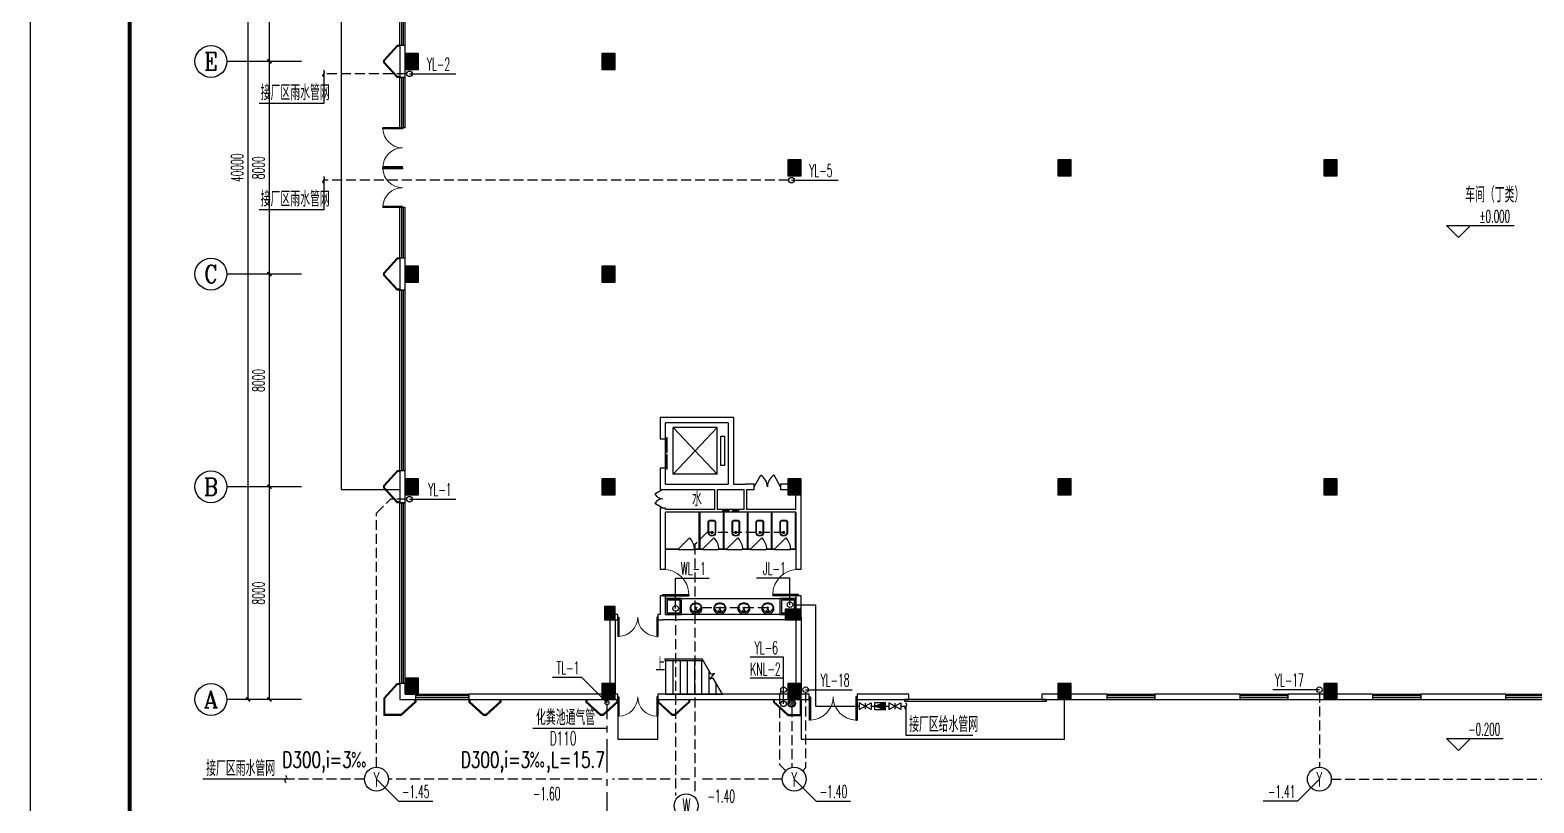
# Model space of a CAD drawing. Extents: x -620248 to 571765, y -684907 to -323071.
# Drawn here: x -247209 to -190654, y -400073 to -371001 of the extents above; entities that cross this region are included whole.
import ezdxf
from ezdxf.enums import TextEntityAlignment as Align

# ---------------------------------------------------------------- set-up
doc = ezdxf.new("R2010")
doc.units = 0
doc.header["$LTSCALE"] = 1000
doc.header["$MEASUREMENT"] = 0
doc.linetypes.add('CENTER', pattern=[2, 1.25, -0.25, 0.25, -0.25])
doc.linetypes.add('DASH', pattern=[0.35, 0.25, -0.1])
for name, color, linetype in [('2', 2, 'Continuous'), ('4', 4, 'Continuous'), ('9', 9, 'Continuous'), ('AXIS', 3, 'Continuous'), ('AXIS_TEXT', 7, 'Continuous'), ('DIM_ELEV', 3, 'Continuous'), ('DIM_LEAD', 3, 'Continuous'), ('DIM_SYMB', 3, 'Continuous'), ('EQUIP_地漏', 7, 'Continuous'), ('EVTR', 2, 'Continuous'), ('K+T', 252, 'Continuous'), ('PIPE-污水', 5, 'DASH'), ('PIPE-给水', 1, 'Continuous'), ('PIPE-雨水', 222, 'DASH'), ('PUB_HATCH', 8, 'Continuous'), ('PUB_TITLE', 4, 'Continuous'), ('STAIR', 2, 'Continuous'), ('TWT_LEAD', 3, 'Continuous'), ('TWT_SYMB', 3, 'Continuous'), ('TWT_TEXT', 7, 'Continuous'), ('VALVE_给水', 7, 'Continuous'), ('VPIPE-污水', 5, 'DASH'), ('VPIPE-给水', 1, 'Continuous'), ('VPIPE-雨水', 222, 'DASH'), ('WALL', 7, 'Continuous'), ('WELL_污水', 2, 'Continuous'), ('WELL_雨水', 2, 'Continuous'), ('WINDOW', 4, 'Continuous')]:
    doc.layers.add(name, color=color, linetype=linetype)
doc.styles.add('_TCH_AXIS', font='COMPLEX', dxfattribs={"bigfont": 'GBCBIG'})
doc.styles.add('_TCH_DIM', font='SIMPLEX.shx', dxfattribs={"width": 0.8, "bigfont": 'GBCBIG.shx'})
doc.styles.add('_TCH_DIM_T3', font='SIMPLEX.shx', dxfattribs={"width": 0.564706, "bigfont": 'GBCBIG.shx'})
doc.styles.add('COMPLEX', font='COMPLEX')
doc.styles.add('天正', font='SIMPLEX.shx', dxfattribs={"width": 0.7, "bigfont": 'HZTXT.shx'})
doc.dimstyles.new('_TCH_ARCH&&150', dxfattribs={"dimtxt": 446.25, "dimasz": 150, "dimexe": 375, "dimexo": 450, "dimgap": 189.375, "dimtad": 1, "dimdec": 0, "dimzin": 0, "dimdsep": 46, "dimtxsty": '_TCH_DIM_T3', "dimblk": 'ARCHTICK', "dimcen": 0.09, "dimclrt": 7, "dimazin": 2, "dimtfac": 1, "dimtdec": 0, "dimtix": 1, "dimtmove": 2, "dimatfit": 3, "dimfxl": 1, "dimtolj": 1, "dimtzin": 0, "dimarcsym": 0})

# ---------------------------------------------------------------- blocks, each defined once
blk = doc.blocks.new('A$C2E844E90')
at = {"layer": 'PUB_HATCH'}
for points in [[(200, -15700), (700, -15700), (700, -15100), (200, -15100)], [(7600, -15700), (8100, -15700), (8100, -15100), (7600, -15100)], [(14600, -19700), (15100, -19700), (15100, -19100), (14600, -19100)], [(24750, -19700), (25250, -19700), (25250, -19100), (24750, -19100)], [(34750, -19700), (35250, -19700), (35250, -19100), (34750, -19100)], [(200, -23700), (700, -23700), (700, -23100), (200, -23100)], [(7600, -23700), (8100, -23700), (8100, -23100), (7600, -23100)], [(200, -31700), (700, -31700), (700, -31100), (200, -31100)], [(7600, -31700), (8100, -31700), (8100, -31100), (7600, -31100)], [(14600, -31700), (15100, -31700), (15100, -31100), (14600, -31100)], [(24750, -31700), (25250, -31700), (25250, -31100), (24750, -31100)], [(34750, -31700), (35250, -31700), (35250, -31100), (34750, -31100)], [(8100, -35900), (7700, -35900), (7700, -36400), (8100, -36400)], [(15100, -36400), (15100, -36000), (14500, -36000), (14500, -36400)], [(200, -39200), (700, -39200), (700, -38600), (200, -38600)], [(7600, -39400), (8100, -39400), (8100, -38800), (7600, -38800)], [(14600, -39400), (15100, -39400), (15100, -38800), (14600, -38800)], [(24750, -39400), (25250, -39400), (25250, -38800), (24750, -38800)], [(34750, -39400), (35250, -39400), (35250, -38800), (34750, -38800)]]:
    blk.add_hatch(color=7, dxfattribs=at).paths.add_polyline_path(points)
at = {"layer": 'WALL'}
for points in [[(700, -15100), (200, -15100), (200, -15700), (700, -15700)], [(8100, -15100), (7600, -15100), (7600, -15700), (8100, -15700)], [(15100, -19100), (14600, -19100), (14600, -19700), (15100, -19700)], [(25250, -19100), (24750, -19100), (24750, -19700), (25250, -19700)], [(35250, -19100), (34750, -19100), (34750, -19700), (35250, -19700)], [(700, -23100), (200, -23100), (200, -23700), (700, -23700)], [(8100, -23100), (7600, -23100), (7600, -23700), (8100, -23700)], [(700, -31100), (200, -31100), (200, -31700), (700, -31700)], [(8100, -31100), (7600, -31100), (7600, -31700), (8100, -31700)], [(15100, -31100), (14600, -31100), (14600, -31700), (15100, -31700)], [(25250, -31100), (24750, -31100), (24750, -31700), (25250, -31700)], [(35250, -31100), (34750, -31100), (34750, -31700), (35250, -31700)], [(7700, -36400), (8100, -36400), (8100, -35900), (7700, -35900)], [(14500, -36000), (14500, -36400), (15100, -36400), (15100, -36000)], [(700, -38600), (200, -38600), (200, -39200), (700, -39200)], [(8100, -38800), (7600, -38800), (7600, -39400), (8100, -39400)], [(15100, -38800), (14600, -38800), (14600, -39400), (15100, -39400)], [(25250, -38800), (24750, -38800), (24750, -39400), (25250, -39400)], [(35250, -38800), (34750, -38800), (34750, -39400), (35250, -39400)]]:
    blk.add_lwpolyline(points, close=True, dxfattribs=at)
blk = doc.blocks.new('A$C58C370F3')
at = {"layer": 'K+T'}
for points in [[(465, 138), (59, 138, 0.388189), (0, 88), (0, -88, 0.388189), (59, -138), (465, -138, 0.97895)], [(465, 118), (58, 118, 0.382017), (20, 86), (20, -86, 0.382017), (58, -118), (465, -118, 0.977255)]]:
    blk.add_lwpolyline(points, format="xyb", close=True, dxfattribs=at)
blk.add_circle((462, 0), 40, dxfattribs=at)
blk = doc.blocks.new('$DorLib2D$00000114')
at = {"color": 0}
blk.add_line((0.5, 0), (-0.207, 0.707), dxfattribs=at)
blk.add_arc((0.5, 0), 1, 135, 180, dxfattribs=at)
blk = doc.blocks.new('A$C03CD7C06')
at = {"layer": 'K+T'}
for p, q in [((-350, 1410), (-460, 1410)), ((-460, 1410), (-460, 0)), ((-440, 1390), (-350, 1390)), ((-440, 1390), (-440, 0)), ((-350, 1410), (250, 1410)), ((-350, 1390), (-350, 1410)), ((460, 1410), (250, 1410)), ((250, 1410), (250, 1390)), ((250, 1390), (440, 1390)), ((440, 1390), (440, 0)), ((460, 1410), (460, 0)), ((-440, 0), (-460, 0)), ((460, 0), (440, 0))]:
    blk.add_line(p, q, dxfattribs=at)
at = {"layer": 'K+T', "xscale": 600, "yscale": 600, "zscale": -600, "rotation": 180}
blk.add_blockref('$DorLib2D$00000114', (-50, 1400), dxfattribs=at)
at = {"layer": 'K+T', "rotation": 90}
blk.add_blockref('A$C58C370F3', (0, 310), dxfattribs=at)
blk = doc.blocks.new('A$C013c3c15')
at = {"layer": '9'}
for p, q in [((0, 600), (0, 500)), ((30, 600), (30, 513)), ((1170, 600), (1170, 513)), ((1200, 600), (1200, 500)), ((550, 0), (0, 500)), ((562, 30), (30, 513)), ((650, 0), (550, 0)), ((638, 30), (562, 30)), ((638, 30), (1170, 513)), ((650, 0), (1200, 500))]:
    blk.add_line(p, q, dxfattribs=at)
blk = doc.blocks.new('A$Cf4c09cbc')
at = {"layer": '9'}
for p, q in [((0, 650), (500, 1200)), ((30, 637), (512, 1170)), ((500, 1200), (600, 1200)), ((512, 1170), (600, 1170)), ((0, 650), (0, 0)), ((30, 637), (30, 30)), ((1170, 600), (1170, 513)), ((1200, 600), (1200, 500)), ((650, 0), (0, 0)), ((638, 30), (30, 30)), ((638, 30), (1170, 513)), ((650, 0), (1200, 500))]:
    blk.add_line(p, q, dxfattribs=at)
blk = doc.blocks.new('A$C7fd66507')
at = {"layer": '9'}
for points in [[(150, 600), (150, 500), (700, 0), (1200, 0), (1200, 600)], [(180, 600), (180, 513), (712, 30), (1170, 30), (1170, 600)], [(700, 0), (1200, 0), (1200, 600)]]:
    blk.add_lwpolyline(points, dxfattribs=at)
blk = doc.blocks.new('$DorLib2D$00000002')
for p, q in [((-0.5, 0), (-0.5, 0.4875)), ((-0.475, 0.4875), (-0.5, 0.4875)), ((-0.475, 0), (-0.475, 0.4875)), ((0.475, 0), (0.475, 0.4875)), ((0.475, 0.4875), (0.5, 0.4875)), ((0.5, 0), (0.5, 0.4875)), ((-0.5, 0), (-0.475, 0)), ((0.5, 0), (0.475, 0))]:
    blk.add_line(p, q)
at = {"lineweight": 13}
for centre, start, end in [((-0.4875, 0), 0, 88.53072), ((0.4875, 0), 91.46928, 180)]:
    blk.add_arc(centre, 0.4875, start, end, dxfattribs=at)
blk = doc.blocks.new('_ArchTick')
at = {"color": 0, "linetype": 'ByBlock', "const_width": 0.4}
blk.add_lwpolyline([(-0.5, -0.5), (0.5, 0.5)], dxfattribs=at)
blk = doc.blocks.new('*D240')
at = {"layer": 'AXIS', "color": 0, "lineweight": -2, "transparency": 16777216}
for p, q in [((3550, 48500), (1625, 48500)), ((2000, 8500), (2000, 48500)), ((3550, 8500), (1625, 8500))]:
    blk.add_line(p, q, dxfattribs=at)
at = {"layer": 'Defpoints', "color": 0, "transparency": 16777216}
for p in [(2000, 48500), (4000, 48500), (4000, 8500)]:
    blk.add_point(p, dxfattribs=at)
at = {"layer": 'AXIS', "color": 0, "lineweight": -2, "transparency": 16777216, "xscale": 150, "yscale": 150, "zscale": 150}
for p, rotation in [((2000, 48500), 90), ((2000, 8500), 270)]:
    blk.add_blockref('_ArchTick', p, dxfattribs=dict(at, rotation=rotation))
at = {"layer": 'AXIS', "color": 7, "transparency": 16777216, "insert": (1587, 28500), "char_height": 446.2, "attachment_point": 5, "rotation": 90, "style": '_TCH_DIM_T3'}
blk.add_mtext('\\A1;40000', dxfattribs=at)
blk = doc.blocks.new('*D241')
at = {"layer": 'AXIS', "color": 0, "lineweight": -2, "transparency": 16777216}
for p, q in [((3550, 16500), (2425, 16500)), ((2800, 8500), (2800, 16500)), ((3550, 8500), (2425, 8500))]:
    blk.add_line(p, q, dxfattribs=at)
at = {"layer": 'Defpoints', "color": 0, "transparency": 16777216}
for p in [(2800, 16500), (4000, 16500), (4000, 8500)]:
    blk.add_point(p, dxfattribs=at)
at = {"layer": 'AXIS', "color": 0, "lineweight": -2, "transparency": 16777216, "xscale": 150, "yscale": 150, "zscale": 150}
for p, rotation in [((2800, 16500), 90), ((2800, 8500), 270)]:
    blk.add_blockref('_ArchTick', p, dxfattribs=dict(at, rotation=rotation))
at = {"layer": 'AXIS', "color": 7, "transparency": 16777216, "insert": (2387, 12500), "char_height": 446.2, "attachment_point": 5, "rotation": 90, "style": '_TCH_DIM_T3'}
blk.add_mtext('\\A1;8000', dxfattribs=at)
blk = doc.blocks.new('*D242')
at = {"layer": 'AXIS', "color": 0, "lineweight": -2, "transparency": 16777216}
for p, q in [((3550, 24500), (2425, 24500)), ((2800, 16500), (2800, 24500)), ((3550, 16500), (2425, 16500))]:
    blk.add_line(p, q, dxfattribs=at)
at = {"layer": 'Defpoints', "color": 0, "transparency": 16777216}
for p in [(2800, 24500), (4000, 24500), (4000, 16500)]:
    blk.add_point(p, dxfattribs=at)
at = {"layer": 'AXIS', "color": 0, "lineweight": -2, "transparency": 16777216, "xscale": 150, "yscale": 150, "zscale": 150}
for p, rotation in [((2800, 24500), 90), ((2800, 16500), 270)]:
    blk.add_blockref('_ArchTick', p, dxfattribs=dict(at, rotation=rotation))
at = {"layer": 'AXIS', "color": 7, "transparency": 16777216, "insert": (2387, 20500), "char_height": 446.2, "attachment_point": 5, "rotation": 90, "style": '_TCH_DIM_T3'}
blk.add_mtext('\\A1;8000', dxfattribs=at)
blk = doc.blocks.new('*D243')
at = {"layer": 'AXIS', "color": 0, "lineweight": -2, "transparency": 16777216}
for p, q in [((3550, 32500), (2425, 32500)), ((2800, 24500), (2800, 32500)), ((3550, 24500), (2425, 24500))]:
    blk.add_line(p, q, dxfattribs=at)
at = {"layer": 'Defpoints', "color": 0, "transparency": 16777216}
for p in [(2800, 32500), (4000, 32500), (4000, 24500)]:
    blk.add_point(p, dxfattribs=at)
at = {"layer": 'AXIS', "color": 0, "lineweight": -2, "transparency": 16777216, "xscale": 150, "yscale": 150, "zscale": 150}
for p, rotation in [((2800, 32500), 90), ((2800, 24500), 270)]:
    blk.add_blockref('_ArchTick', p, dxfattribs=dict(at, rotation=rotation))
at = {"layer": 'AXIS', "color": 7, "transparency": 16777216, "insert": (2387, 28500), "char_height": 446.2, "attachment_point": 5, "rotation": 90, "style": '_TCH_DIM_T3'}
blk.add_mtext('\\A1;8000', dxfattribs=at)
blk = doc.blocks.new('*D244')
at = {"layer": 'AXIS', "color": 0, "lineweight": -2, "transparency": 16777216}
for p, q in [((3550, 40500), (2425, 40500)), ((2800, 32500), (2800, 40500)), ((3550, 32500), (2425, 32500))]:
    blk.add_line(p, q, dxfattribs=at)
at = {"layer": 'Defpoints', "color": 0, "transparency": 16777216}
for p in [(2800, 40500), (4000, 40500), (4000, 32500)]:
    blk.add_point(p, dxfattribs=at)
at = {"layer": 'AXIS', "color": 0, "lineweight": -2, "transparency": 16777216, "xscale": 150, "yscale": 150, "zscale": 150}
for p, rotation in [((2800, 40500), 90), ((2800, 32500), 270)]:
    blk.add_blockref('_ArchTick', p, dxfattribs=dict(at, rotation=rotation))
at = {"layer": 'AXIS', "color": 7, "transparency": 16777216, "insert": (2387, 36500), "char_height": 446.2, "attachment_point": 5, "rotation": 90, "style": '_TCH_DIM_T3'}
blk.add_mtext('\\A1;8000', dxfattribs=at)
blk = doc.blocks.new('$TCHSYS$WIN2D')
for p, q in [((-0.5, 0.5), (0.5, 0.5)), ((-0.5, 0.5), (-0.5, -0.5)), ((0.5, 0.5), (0.5, -0.5)), ((0.5, 0.1667), (-0.5, 0.1667)), ((0.5, -0.1667), (-0.5, -0.1667)), ((-0.5, -0.5), (0.5, -0.5))]:
    blk.add_line(p, q)
blk = doc.blocks.new('$DorLib2D$00000001')
for p, q in [((0.45, 0.975), (0.5, 0.975)), ((0.45, 0), (0.45, 0.975)), ((0.5, 0), (0.5, 0.975)), ((0.5, 0), (0.45, 0))]:
    blk.add_line(p, q)
at = {"lineweight": 13}
blk.add_arc((0.475, 0), 0.975, 91.4693, 180, dxfattribs=at)
blk = doc.blocks.new('$lvtry$00000179')
at = {"color": 0, "linetype": 'ByBlock'}
for p, q in [((-32, -102), (-92, -102)), ((-13, -178), (-40, -70)), ((35, -64), (-35, -64)), ((13, -178), (-13, -178)), ((40, -70), (13, -178)), ((92, -102), (32, -102))]:
    blk.add_line(p, q, dxfattribs=at)
blk.add_lwpolyline([(0, -406, 0.088425), (89, -391, 0.093738), (162, -347, 0.102376), (212, -280, 0.10945), (229, -203, 0.109452), (212, -127, 0.102376), (162, -60, 0.093738), (89, -16, 0.088423), (0, 0, 0.088427), (-89, -16, 0.093738), (-162, -60, 0.102376), (-212, -127, 0.109452), (-229, -203, 0.109451), (-212, -280, 0.102376), (-162, -347, 0.093738), (-89, -391, 0.088425)], format="xyb", close=True, dxfattribs=at)
for centre, radius in [((-64, -76), 20.4), ((-64, -76), 15.4), ((0, -229), 25.4), ((63, -76), 20.4), ((63, -76), 15.4)]:
    blk.add_circle(centre, radius, dxfattribs=at)
for centre, radius, start, end in [((-88, -229), 116, 151.0888, 180), ((-88, -229), 116, 180, 208.9112), ((-45, -252), 164, 126.8699, 151.0888), ((-45, -205), 164, 208.9112, 233.1301), ((-18, -288), 210, 123.9045, 126.8699), ((-18, -169), 210, 233.1301, 252.7421), ((-92, -178), 76.2, 90, 123.9045), ((0, -111), 270, 252.7421, 270), ((-35, -68), 5, 90, 194.0362), ((0, -111), 270, 270, 287.2579), ((35, -68), 5, 345.9638, 90), ((18, -169), 210, 287.2579, 306.8699), ((92, -178), 76.2, 57.7402, 90), ((45, -252), 164, 28.9112, 57.7402), ((45, -205), 164, 306.8699, 331.0888), ((88, -229), 116, 0, 28.9112), ((88, -229), 116, 331.0888, 0)]:
    blk.add_arc(centre, radius, start, end, dxfattribs=at)
at = {"color": 0}
for p in [(0, -76), (0, -229)]:
    blk.add_point(p, dxfattribs=at)
blk = doc.blocks.new('$DorLib2D$00000126')
at = {"color": 0, "linetype": 'Continuous'}
for p, q in [((-0.532, 0.5), (-0.532, 0.9)), ((0.532, 0.9), (0.532, 0.5))]:
    blk.add_line(p, q, dxfattribs=at)
at = {"color": 0, "linetype": 'DASH'}
for p, q in [((-0.532, 0.9), (0.532, 0.9)), ((-0.532, 0.5), (0.532, 0.5))]:
    blk.add_line(p, q, dxfattribs=at)
blk = doc.blocks.new('$DORLIB2D$00000127')
at = {"color": 0}
for points in [[(-0.533, 0.795), (-0.533, 0.69)], [(-0.033, 0.795), (-0.533, 0.795)], [(-0.033, 0.69), (-0.533, 0.69)], [(-0.033, 0.795), (-0.033, 0.69)], [(0.533, 0.795), (0.033, 0.795)], [(0.033, 0.795), (0.033, 0.69)], [(0.533, 0.69), (0.033, 0.69)], [(0.533, 0.795), (0.533, 0.69)], [(0.5, 0.5), (-0.5, 0.5)]]:
    blk.add_lwpolyline(points, dxfattribs=at)
blk = doc.blocks.new('$DorLib2D$00000231')
at = {"color": 0}
for p, q in [((-0.5, 0), (-0.25, 0.433)), ((0.5, 0), (0.25, 0.433))]:
    blk.add_line(p, q, dxfattribs=at)
for centre, start, end in [((-0.5, 0), 0, 60), ((0.5, 0), 120, 180)]:
    blk.add_arc(centre, 0.5, start, end, dxfattribs=at)
blk = doc.blocks.new('_AXISO')
blk.add_circle((0, 0), 0.5)
at = {"layer": 'AXIS_TEXT', "style": 'COMPLEX', "width": 1.041667}
blk.add_attdef('A', text='', height=0.56, dxfattribs=at).set_placement((-0.25, -0.28), (0.25, -0.28), align=Align.FIT)
blk = doc.blocks.new('$TWTSYS$00000247')
at = {"elevation": 0}
blk.add_lwpolyline([(7, -101, -0.575183), (0, 0, 0.604745), (-11, 101, 16.924828)], format="xyb", dxfattribs=at)
blk = doc.blocks.new('$TwtSys$00000187')
blk.add_circle((0, 0, 0), 0.5)
blk = doc.blocks.new('$TwtSys$00000141')
for p, q in [((-94, 8), (-10, 92)), ((-94, 8), (-10, 92)), ((-87, -35), (35, 87)), ((-87, -35), (35, 87)), ((-66, -66), (66, 66)), ((-66, -66), (66, 66)), ((-32, -87), (88, 33)), ((-32, -87), (88, 33)), ((11, -92), (92, -11)), ((11, -92), (92, -11))]:
    blk.add_line(p, q)
blk.add_circle((0, 0), 94)
blk.add_circle((0, 0), 94)
blk = doc.blocks.new('$VALVE$00000752')
for p, q in [((-112.5, 75), (112.5, 75)), ((112.5, 75), (112.5, -75)), ((112.5, -75), (-112.5, -75))]:
    blk.add_line(p, q)
blk.add_lwpolyline([(-112.5, -75), (112.5, 0), (-112.5, 75)], close=True)
for p in [(-112.5, 0), (112.5, 0)]:
    blk.add_point(p)
blk.add_solid([(-112.5, 75), (112.5, 0), (-112.5, -75)])
blk = doc.blocks.new('$VALVE$00000296')
for points in [[(-125, 72), (-125, -72), (125, 72), (125, -72), (-125, 72)], [(0, 60), (0, -64)]]:
    blk.add_lwpolyline(points)
for p in [(-125, 0), (125, 0)]:
    blk.add_point(p)
blk = doc.blocks.new('A$C1DF5696A')
at = {"layer": '4'}
for points in [[(7700, 40600), (5500, 40600), (5500, 16400), (7700, 16400)], [(15900, 8500), (15900, 7000), (17400, 7000), (17400, 8500)], [(22800, 8500), (22800, 7000), (32700, 7000), (32700, 8500)]]:
    blk.add_lwpolyline(points, dxfattribs=at)
at = {"layer": 'AXIS'}
for p, q in [((4000, 32500), (1200, 32500)), ((4000, 24500), (1200, 24500)), ((4000, 16500), (1200, 16500)), ((4000, 8500), (1200, 8500))]:
    blk.add_line(p, q, dxfattribs=at)
at = {"layer": 'DIM_ELEV'}
for p, q in [((47519.7, 25881.7), (47069.7, 26331.7)), ((47069.7, 26331.7), (49607, 26331.7)), ((47519.7, 25881.7), (47969.7, 26331.7)), ((47519.7, 6582.8), (47069.7, 7032.8)), ((47069.7, 7032.8), (49192.1, 7032.8)), ((47519.7, 6582.8), (47969.7, 7032.8))]:
    blk.add_line(p, q, dxfattribs=at)
at = {"layer": 'DIM_SYMB'}
blk.add_lwpolyline([(17336.3, 9276, 0, 0, 0), (18819.4, 9276, 120, 0, 0), (19269.4, 9276, 0, 0, 0)], format="xyseb", dxfattribs=at)
at = {"layer": 'EVTR'}
blk.add_line((19637.5, 16975), (17987.5, 16975), dxfattribs=at)
blk.add_lwpolyline([(19637.5, 18725), (17987.5, 18725), (19637.5, 16975), (19637.5, 18725), (17987.5, 16975), (17987.5, 18725)], dxfattribs=at)
blk.add_lwpolyline([(19775, 17300), (19775, 18400), (19912.5, 18400), (19912.5, 17300)], close=True, dxfattribs=at)
at = {"layer": 'K+T'}
for p, q in [((18080, 15550), (18060, 15550)), ((18960, 14160), (18960, 15550)), ((18980, 15550), (18960, 15550)), ((18980, 14140), (18980, 15550)), ((18170, 14140), (17700, 14140)), ((17720, 14160), (18170, 14160)), ((18170, 14160), (18170, 14140)), ((18170, 14140), (18770, 14140)), ((18770, 14140), (18770, 14160)), ((18770, 14160), (18960, 14160)), ((18980, 14140), (18770, 14140)), ((17700, 12300), (22600, 12300))]:
    blk.add_line(p, q, dxfattribs=at)
for points in [[(17700, 12300), (17700, 11700), (18300, 11700), (18300, 12300), (17700, 12300)], [(22000, 12300), (22000, 11700), (22600, 11700), (22600, 12300), (22000, 12300)]]:
    blk.add_lwpolyline(points, dxfattribs=at)
for points in [[(17760, 12240), (17760, 11760), (18240, 11760), (18240, 12240)], [(22060, 12240), (22060, 11760), (22540, 11760), (22540, 12240)]]:
    blk.add_lwpolyline(points, close=True, dxfattribs=at)
at = {"layer": 'STAIR'}
for p, q in [((17670, 10025), (19072.5, 10025)), ((17670, 10025), (17670, 9965)), ((17670, 9965), (19107.1, 9965)), ((17700, 10025), (19072.5, 10025)), ((17700, 9965), (17700, 8700)), ((17970, 9965), (17970, 8700)), ((18240, 9965), (18240, 8700)), ((18510, 9965), (18510, 8700)), ((18780, 9965), (18780, 8700)), ((19050, 9965), (19050, 8700)), ((19410.1, 9440.3), (19072.5, 10025)), ((19320, 9596.3), (19320, 8700)), ((19359.5, 9267), (19532.4, 9473.1)), ((19489.9, 9302), (19359.5, 9267)), ((19532.4, 9473.1), (19410.1, 9440.3)), ((19837.5, 8700), (19489.9, 9302)), ((19590, 9128.7), (19590, 8700)), ((17700, 8700), (19837.5, 8700))]:
    blk.add_line(p, q, dxfattribs=at)
at = {"layer": 'WALL'}
for p, q in [((7900, 33100), (7700, 33100)), ((7700, 33100), (7700, 31900)), ((7900, 31900), (7900, 33100)), ((7700, 31900), (7900, 31900)), ((7900, 25100), (7700, 25100)), ((7700, 25100), (7700, 23900)), ((7900, 23900), (7900, 25100)), ((7700, 23900), (7900, 23900)), ((20250, 19100), (17500, 19100)), ((17500, 19100), (17500, 18300)), ((20050, 18900), (17700, 18900)), ((17700, 18300), (17700, 18900)), ((20050, 18900), (20050, 16600)), ((20250, 19100), (20250, 16600)), ((17500, 18300), (17700, 18300)), ((7900, 17100), (7700, 17100)), ((7700, 17100), (7700, 15900.1)), ((7900, 15900.1), (7900, 17100)), ((17700, 17200), (17500, 17200)), ((17500, 17200), (17500, 16500)), ((17700, 16600), (17700, 17200)), ((17500, 16500), (17500, 16400)), ((17700, 16600), (19600, 16600)), ((19600, 16600), (20050, 16600)), ((20250, 16600), (20700, 16600)), ((21025, 16600), (20700, 16600)), ((21025, 16400), (21025, 16600)), ((22800, 16600), (22025, 16600)), ((22025, 16600), (22025, 16400)), ((22800, 15600), (22800, 16600)), ((7700, 15900.1), (7900, 15900.1)), ((17500, 16400), (17700, 16400)), ((17700, 16400), (19550, 16400)), ((19550, 15650), (19550, 16400)), ((19650, 15650), (19650, 16400)), ((19650, 16400), (20150, 16400)), ((20150, 16400), (20650, 16400)), ((20650, 15650), (20650, 16400)), ((20750, 15650), (20750, 16400)), ((20750, 16400), (21025, 16400)), ((22025, 16400), (22600, 16400)), ((22600, 15650), (22600, 16400)), ((17700, 15700), (17500, 15700)), ((17500, 15700), (17500, 15600)), ((17500, 15600), (17500, 13400)), ((17700, 15650), (17700, 15700)), ((19550, 15650), (17700, 15650)), ((17700, 13400), (17700, 15550)), ((19600, 15550), (17700, 15550)), ((20700, 15550), (19600, 15550)), ((20650, 15650), (19650, 15650)), ((22600, 15550), (20700, 15550)), ((22600, 15650), (20750, 15650)), ((22600, 15550), (22600, 13400)), ((22800, 13400), (22800, 15600)), ((17500, 13400), (17700, 13400)), ((22600, 13400), (22800, 13400)), ((17700, 12400), (17500, 12400)), ((17500, 12400), (17500, 11700)), ((17700, 11700), (17700, 12400)), ((22800, 12400), (22600, 12400)), ((22600, 12400), (22600, 11700)), ((22800, 11600), (22800, 12400)), ((15900, 11700), (15600, 11700)), ((15600, 11700), (15600, 8700)), ((15800, 11500), (15900, 11500)), ((15800, 11500), (15800, 8700)), ((15900, 11500), (15900, 11700)), ((17500, 11700), (17400, 11700)), ((17400, 11700), (17400, 11500)), ((17400, 11500), (17600, 11500)), ((22600, 11500), (17600, 11500)), ((22600, 11700), (17700, 11700)), ((22600, 11500), (22600, 8700)), ((22800, 11600), (22800, 8700)), ((7900, 9100.1), (7700, 9100.1)), ((7700, 9100.1), (7700, 8500)), ((7900, 8700), (7900, 9100.1)), ((7700, 8500), (8300, 8500)), ((8300, 8700), (7900, 8700)), ((8300, 8500), (8300, 8700)), ((15600, 8700), (10300, 8700)), ((10300, 8700), (10300, 8500)), ((10300, 8500), (15700, 8500)), ((15700, 8500), (15900, 8500)), ((15900, 8700), (15800, 8700)), ((15900, 8500), (15900, 8700)), ((22600, 8700), (17400, 8700)), ((17400, 8700), (17400, 8500)), ((17400, 8500), (22700, 8500)), ((22700, 8500), (23100, 8500)), ((23100, 8700), (22800, 8700)), ((23100, 8500), (23100, 8700)), ((26850, 8700), (24900, 8700)), ((24900, 8700), (24900, 8500)), ((24900, 8500), (26850, 8500)), ((26850, 8500), (26850, 8700)), ((34300, 8700), (31850, 8700)), ((31850, 8700), (31850, 8500)), ((31850, 8500), (34300, 8500)), ((34300, 8500), (34300, 8700)), ((39300, 8700), (36100, 8700)), ((36100, 8700), (36100, 8500)), ((36100, 8500), (39300, 8500)), ((39300, 8500), (39300, 8700)), ((44300, 8700), (41100, 8700)), ((41100, 8700), (41100, 8500)), ((41100, 8500), (44300, 8500)), ((44300, 8500), (44300, 8700)), ((49300, 8700), (46100, 8700)), ((46100, 8700), (46100, 8500)), ((46100, 8500), (49300, 8500)), ((49300, 8500), (49300, 8700))]:
    blk.add_line(p, q, dxfattribs=at)
at = {"layer": 'WINDOW', "linetype": 'DASH'}
for p, q in [((19850, 15550, 900), (19850, 15650, 900)), ((20450, 15616.7, 900), (19850, 15616.7, 900)), ((20450, 15583.3, 900), (19850, 15583.3, 900)), ((20450, 15550, 900), (20450, 15650, 900))]:
    blk.add_line(p, q, dxfattribs=at)
for name, p in [('A$C2E844E90', (7700, 47900)), ('A$Cf4c09cbc', (7100, 7900)), ('A$C013c3c15', (10300, 7900)), ('A$C013c3c15', (14700, 7900)), ('A$C013c3c15', (17400, 7900)), ('A$C7fd66507', (21600, 7900))]:
    blk.add_blockref(name, p)
at = {"rotation": 270}
for p in [(7100, 33100), (7100, 25100), (7100, 17100)]:
    blk.add_blockref('A$C013c3c15', p, dxfattribs=at)
at = {"xscale": -1, "rotation": 180}
for p in [(19440, 15550), (20340, 15550), (21240, 15550), (22140, 15550)]:
    blk.add_blockref('A$C03CD7C06', p, dxfattribs=at)
at = {"layer": 'AXIS'}
ref = blk.add_blockref('_AXISO', (600, 32500), dxfattribs=dict(at, xscale=1200, yscale=1200, zscale=1200))
ref.add_attrib('A', 'E', dxfattribs={"layer": 'AXIS_TEXT', "height": 668.2, "style": '_TCH_AXIS'}).set_placement((345.5, 32165.9), (854.5, 32165.9), align=Align.FIT)
ref = blk.add_blockref('_AXISO', (600, 24500), dxfattribs=dict(at, xscale=1200, yscale=1200, zscale=1200))
ref.add_attrib('A', 'C', dxfattribs={"layer": 'AXIS_TEXT', "height": 683.5, "style": '_TCH_AXIS'}).set_placement((355.9, 24158.2), (844.1, 24158.2), align=Align.FIT)
ref = blk.add_blockref('_AXISO', (600, 16500), dxfattribs=dict(at, xscale=1200, yscale=1200, zscale=1200))
ref.add_attrib('A', 'B', dxfattribs={"layer": 'AXIS_TEXT', "height": 652.9, "style": '_TCH_AXIS'}).set_placement((335.7, 16173.6), (864.3, 16173.6), align=Align.FIT)
ref = blk.add_blockref('_AXISO', (600, 8500), dxfattribs=dict(at, xscale=1200, yscale=1200, zscale=1200))
ref.add_attrib('A', 'A', dxfattribs={"layer": 'AXIS_TEXT', "height": 637.8, "style": '_TCH_AXIS'}).set_placement((326.7, 8181.1), (873.3, 8181.1), align=Align.FIT)
at = {"layer": 'K+T', "xscale": -600, "yscale": 600, "zscale": -600}
blk.add_blockref('$DorLib2D$00000114', (18470, 14150), dxfattribs=at)
at = {"layer": 'K+T', "rotation": 180}
for p in [(18841.3, 11720), (19741.3, 11720), (20641.3, 11720), (21541.3, 11720)]:
    blk.add_blockref('$lvtry$00000179', p, dxfattribs=at)
at = {"layer": 'WINDOW'}
for name, p, xscale, yscale, zscale, rotation in [('$TCHSYS$WIN2D', (7800, 36500), 6800, -200, 6800, 90), ('$TCHSYS$WIN2D', (7800, 30950), 1899.999999996537, -200, 1899.999999996537, 90), ('$DorLib2D$00000002', (7800, 29250), 1500, 1500, 1500, 90), ('$DorLib2D$00000002', (7800, 27750), 1500, 1500, 1500, 90), ('$TCHSYS$WIN2D', (7800, 26050), 1899.999999999971, -200, 1899.999999999971, 90), ('$TCHSYS$WIN2D', (7800, 20500), 6800, -200, 6800, 90), ('$DORLIB2D$00000127', (17600, 17750), 1100, 200, 1100, 270), ('$DorLib2D$00000231', (21525, 16500), 1000, 1000, 1000, 5.16933e-11), ('$TCHSYS$WIN2D', (7800, 12500.1), 6800, -200, 6800, 90), ('$DorLib2D$00000231', (17600, 16050), 700, 700, 700, 90), ('$DorLib2D$00000001', (17600, 12900), -1000, -1000, -1000, 90), ('$DorLib2D$00000001', (22700, 12900), -1000, 1000, -1000, 90), ('$DorLib2D$00000002', (16650, 11600), 1500, 1500, 1500, 180), ('$TCHSYS$WIN2D', (9300, 8600), -2000, 200, -2000, 180.0000000000004), ('$DorLib2D$00000002', (16650, 8600), 1500, 1500, 1500, 180), ('$DorLib2D$00000002', (24000, 8600), -1800, 1800, -1800, 179.9999999997923), ('$DorLib2D$00000126', (29350, 8600), 5000, 200, 5000, 179.9999999997923), ('$TCHSYS$WIN2D', (35200, 8600), -1800, 200, -1800, 179.9999999997923), ('$TCHSYS$WIN2D', (40200, 8600), -1800, 200, -1800, 179.9999999997923), ('$TCHSYS$WIN2D', (45200, 8600), -1800, 200, -1800, 179.9999999997923), ('$TCHSYS$WIN2D', (50200, 8600), -1800, 200, -1800, 179.9999999997923)]:
    blk.add_blockref(name, p, dxfattribs=dict(at, xscale=xscale, yscale=yscale, zscale=zscale, rotation=rotation))
at = {"layer": 'DIM_ELEV', "color": 7, "style": '天正', "width": 0.525}
for s, p in [('%%P0.000', (48308, 26445.7)), ('-0.200', (47893.1, 7146.8))]:
    blk.add_text(s, height=456, dxfattribs=at).set_placement(p)
at = {"layer": 'DIM_SYMB', "color": 7, "style": '_TCH_DIM', "width": 0.8}
blk.add_text('上', height=506.4, dxfattribs=at).set_placement((17321.4, 9567.5))
at = {"layer": 'TWT_TEXT', "style": '_TCH_DIM', "width": 0.8}
for s, height, p in [('车间（丁类）', 578.72, (47767.4, 27196.7)), ('水', 578.7, (18691.9, 15765.8))]:
    blk.add_text(s, height=height, dxfattribs=at).set_placement(p)
at = {"layer": 'AXIS'}
for p1, p2, distance, picture, middle in [((4000, 8500), (4000, 48500), 2000, '*D240', (1587.5, 28500)), ((4000, 32500), (4000, 40500), 1200, '*D244', (2387.5, 36500)), ((4000, 24500), (4000, 32500), 1200, '*D243', (2387.5, 28500)), ((4000, 16500), (4000, 24500), 1200, '*D242', (2387.5, 20500)), ((4000, 8500), (4000, 16500), 1200, '*D241', (2387.5, 12500))]:
    dim = blk.add_aligned_dim(p1=p1, p2=p2, distance=distance, dimstyle='_TCH_ARCH&&150', dxfattribs=at)
    dim.commit()
    dim.dimension.update_dxf_attribs({"geometry": picture, "text_midpoint": middle})

msp = doc.modelspace()

# ---------------------------------------------------------------- linework, layer by layer
at = {"layer": '2', "linetype": 'CENTER'}
msp.add_lwpolyline([(-225511.5, -400924.2), (-225511.5, -396373.1)], dxfattribs=at)
at = {"layer": '2'}
msp.add_circle((-225511.5, -396301.6), 71.5, dxfattribs=at)
at = {"layer": 'DIM_LEAD'}
msp.add_line((-218872.8, -395386.1), (-220134.5, -395386.1), dxfattribs=at)
at = {"layer": 'PIPE-污水', "linetype": 'DASH', "ltscale": 1.5}
for p, q in [((-221754.9, -389902.6), (-222209.1, -390356.9)), ((-218867.3, -389902.6), (-221754.9, -389902.6)), ((-222209.1, -390356.9), (-222209.1, -392956.3)), ((-222932.8, -392860.2), (-222932.8, -399792.9)), ((-221984.9, -392732), (-222209.1, -392956.3)), ((-222209.1, -392956.3), (-222209.1, -399730.6)), ((-219466, -392732), (-221984.9, -392732))]:
    msp.add_line(p, q, dxfattribs=at)
at = {"layer": 'PIPE-给水', "linetype": 'Continuous', "ltscale": 1.5}
for p, q in [((-218527.8, -392615.2), (-217675, -392615.2)), ((-217675, -392615.2), (-217675, -396434.3)), ((-217675, -396434.3), (-216028.3, -396434.3)), ((-215578.3, -396434.3), (-215441.4, -396434.3)), ((-215036.4, -396434.3), (-214915.4, -396434.3)), ((-214465.4, -396434.3), (-214275.5, -396434.3))]:
    msp.add_line(p, q, dxfattribs=at)
at = {"layer": 'PIPE-雨水', "linetype": 'DASH', "ltscale": 1.5}
for p, q in [((-233046.9, -372646.1), (-236164.7, -372646.1)), ((-218677.8, -376646.1), (-236164.7, -376646.1)), ((-234184.4, -389179.2), (-233651.3, -388646.1)), ((-233046.9, -388646.1), (-233651.3, -388646.1)), ((-234184.4, -398730.6), (-234184.4, -389179.2)), ((-218947.1, -395889.4), (-219025.2, -395967.6)), ((-219025.2, -395967.6), (-219025.2, -398625.8)), ((-218041.9, -395920.2), (-218041.9, -398752.1)), ((-198722.8, -395920.2), (-198722.8, -398730.6)), ((-218564.2, -396475.2), (-218564.2, -398730.6)), ((-218788.6, -398862.4), (-219025.2, -398625.8)), ((-234634.4, -399180.6), (-237586.3, -399180.6)), ((-225711.5, -399180.6), (-233734.4, -399180.6)), ((-223132.8, -399180.6), (-225311.5, -399180.6)), ((-222409.1, -399180.6), (-222732.8, -399180.6)), ((-218920.4, -399180.6), (-222009.1, -399180.6)), ((-218152.2, -398862.4), (-218041.9, -398752.1)), ((-198272.8, -399180.6), (-173409.7, -399180.6))]:
    msp.add_line(p, q, dxfattribs=at)
at = {"layer": 'PUB_TITLE'}
msp.add_lwpolyline([(-247209.4, -431203.7), (-89559.4, -431203.7), (-89559.4, -342103.7), (-247209.4, -342103.7)], close=True, dxfattribs=at)
at = {"layer": 'PUB_TITLE', "const_width": 150}
msp.add_lwpolyline([(-243459.4, -429703.7), (-91059.4, -429703.7), (-91059.4, -343603.7), (-243459.4, -343603.7)], close=True, dxfattribs=at)
at = {"layer": 'TWT_LEAD'}
for p, q in [((-236165, -372646), (-236165, -373760.4)), ((-232941.9, -372646.1), (-232455.8, -372646.1)), ((-232455.8, -372646.1), (-231194.1, -372646.1)), ((-236165, -373760.4), (-238599.8, -373760.4)), ((-236165, -376646), (-236165, -377760.4)), ((-218572.8, -376646.1), (-218078.9, -376646.1)), ((-218078.9, -376646.1), (-216817.3, -376646.1)), ((-236165, -377760.4), (-238599.8, -377760.4)), ((-232941.9, -388646.1), (-232455.8, -388646.1)), ((-232455.8, -388646.1), (-231194.1, -388646.1)), ((-222932.8, -392755.2), (-222932.8, -391618.4)), ((-222932.8, -391618.4), (-221671.2, -391618.4)), ((-218632.8, -391618.4), (-219894.5, -391618.4)), ((-218632.8, -392615.2), (-218632.8, -391618.4)), ((-218872.8, -394595.2), (-220134.5, -394595.2)), ((-218872.8, -396346.1), (-218872.8, -394595.2)), ((-226458.5, -395354.6), (-227566.1, -395354.6)), ((-225511.5, -396301.6), (-226458.5, -395354.6)), ((-218041.9, -395815.2), (-217555.8, -395815.2)), ((-217555.8, -395815.2), (-216294.1, -395815.2)), ((-199208.9, -395815.2), (-200470.6, -395815.2)), ((-198722.8, -395815.2), (-199208.9, -395815.2)), ((-214275.5, -396434.3), (-214275.5, -397524.4)), ((-226104.6, -397267.3), (-228307.6, -397267.3)), ((-225511.5, -397267.3), (-226104.6, -397267.3)), ((-214275.5, -397524.4), (-211756, -397524.4)), ((-238194.9, -399180.6), (-240714.4, -399180.6)), ((-237586.3, -399180.6), (-238194.9, -399180.6)), ((-234184.4, -399180.6), (-233357.5, -400007.6)), ((-218470.4, -399180.6), (-217643.4, -400007.6)), ((-198722.8, -399180.6), (-199549.8, -400007.6)), ((-233357.5, -400007.6), (-232065.7, -400007.6)), ((-217643.4, -400007.6), (-216351.7, -400007.6)), ((-199549.8, -400007.6), (-200841.5, -400007.6))]:
    msp.add_line(p, q, dxfattribs=at)
at = {"layer": 'TWT_SYMB'}
for points in [[(-235002.3, -398980.6, 0, 0, 0), (-236762.9, -398980.6, 120, 0, 0), (-237212.9, -398980.6, 0, 0, 0)], [(-226396.4, -398980.6, 0, 0, 0), (-229598.4, -398980.6, 120, 0, 0), (-230048.4, -398980.6, 0, 0, 0)]]:
    msp.add_lwpolyline(points, format="xyseb", dxfattribs=at)
at = {"layer": 'VPIPE-污水', "linetype": 'Continuous'}
msp.add_circle((-222932.8, -392755.2), 105, dxfattribs=at)
at = {"layer": 'VPIPE-给水', "linetype": 'Continuous'}
msp.add_circle((-218632.8, -392615.2), 105, dxfattribs=at)
at = {"layer": 'VPIPE-雨水', "linetype": 'Continuous'}
for centre in [(-232941.9, -372646.1), (-218572.8, -376646.1), (-232941.9, -388646.1), (-218872.8, -395815.2), (-218041.9, -395815.2), (-198722.8, -395815.2), (-218872.8, -396346.1)]:
    msp.add_circle(centre, 105, dxfattribs=at)

# ---------------------------------------------------------------- block references
at = {"layer": '2', "xscale": 1.3, "yscale": 1.3, "zscale": 1.3}
for p in [(-236165, -372646, 0), (-236165, -376646, 0), (-214275.8, -396434.2, 0), (-237586.6, -399180.6, 0)]:
    msp.add_blockref('$TWTSYS$00000247', p, dxfattribs=at)
at = {"layer": 'EQUIP_地漏', "xscale": 1.5, "yscale": 1.5, "zscale": 1.5}
msp.add_blockref('$TwtSys$00000141', (-218564.2, -396334.2), dxfattribs=at)
at = {"layer": 'VALVE_给水', "xscale": 1.8, "yscale": 1.8, "zscale": 1.8}
for p in [(-215803.3, -396434.3), (-214690.4, -396434.3)]:
    msp.add_blockref('$VALVE$00000296', p, dxfattribs=at)
at = {"layer": 'VALVE_给水', "xscale": 1.8, "yscale": 1.8, "zscale": 1.8, "rotation": 180}
msp.add_blockref('$VALVE$00000752', (-215238.9, -396434.3), dxfattribs=at)
at = {"layer": 'WALL'}
msp.add_blockref('A$C1DF5696A', (-241007.3, -404680.6), dxfattribs=at)
at = {"layer": 'WELL_污水', "xscale": 900, "yscale": 900, "zscale": 900}
msp.add_blockref('$TwtSys$00000187', (-222533.4, -400180.6), dxfattribs=at)
at = {"layer": 'WELL_雨水', "xscale": 900, "yscale": 900, "zscale": 900}
for p in [(-234184.4, -399180.6), (-218470.4, -399180.6), (-198722.8, -399180.6)]:
    msp.add_blockref('$TwtSys$00000187', p, dxfattribs=at)

# ---------------------------------------------------------------- texts
at = {"layer": 'TWT_LEAD', "color": 7}
for s, height, style, width, p in [('YL-2', 480, '天正', 0.525, (-232287, -372526.1)), ('接厂区雨水管网', 578.72, '_TCH_DIM', 0.8, (-238534.1, -373640.4)), ('YL-5', 480, '天正', 0.525, (-217910.1, -376526.1)), ('接厂区雨水管网', 578.72, '_TCH_DIM', 0.8, (-238534.1, -377640.4)), ('YL-1', 480, '天正', 0.525, (-232233, -388526.1)), ('WL-1', 480, '天正', 0.525, (-222734, -391498.4)), ('JL-1', 480, '天正', 0.525, (-219647.6, -391498.4)), ('YL-6', 480, '天正', 0.525, (-219959.6, -394475.2)), ('TL-1', 480, '天正', 0.525, (-227408.3, -395234.6)), ('YL-18', 480, '天正', 0.525, (-217483, -395695.2)), ('YL-17', 480, '天正', 0.525, (-200397.7, -395695.2)), ('化粪池通气管', 578.72, '_TCH_DIM', 0.8, (-228181.4, -397147.3)), ('接厂区给水管网', 578.72, '_TCH_DIM', 0.8, (-214149.4, -397404.4)), ('D110', 510, '_TCH_DIM', 0.564706, (-227665.5, -397897.3)), ('接厂区雨水管网', 578.72, '_TCH_DIM', 0.8, (-240588.3, -399060.6)), ('-1.45', 480, '天正', 0.525, (-233227.6, -399887.6)), ('-1.60', 480, '天正', 0.525, (-228298.2, -399965.6)), ('-1.40', 480, '天正', 0.525, (-221734.9, -400060.6)), ('-1.40', 480, '天正', 0.525, (-217513.6, -399887.6)), ('-1.41', 480, '天正', 0.525, (-200657.6, -399887.6))]:
    msp.add_text(s, height=height, dxfattribs=dict(at, style=style, width=width)).set_placement(p)
at = {"layer": 'TWT_SYMB', "color": 7, "style": '天正', "width": 0.7}
for s, p in [('D300,i=3‰', (-237723, -398746.3)), ('D300,i=3‰,L=15.7', (-231012.4, -398746.3))]:
    msp.add_text(s, height=600, dxfattribs=at).set_placement(p)
at = {"layer": 'TWT_TEXT', "style": '天正', "width": 0.525}
for s, height, p in [('KNL-2', 480, (-220128.3, -395277.1)), ('Y', 540, (-234292.4, -399450.6)), ('Y', 540, (-218578.4, -399450.6)), ('Y', 540, (-198830.8, -399450.6)), ('W', 540, (-222668.4, -400450.6))]:
    msp.add_text(s, height=height, dxfattribs=at).set_placement(p)

doc.saveas('drawing.dxf')
